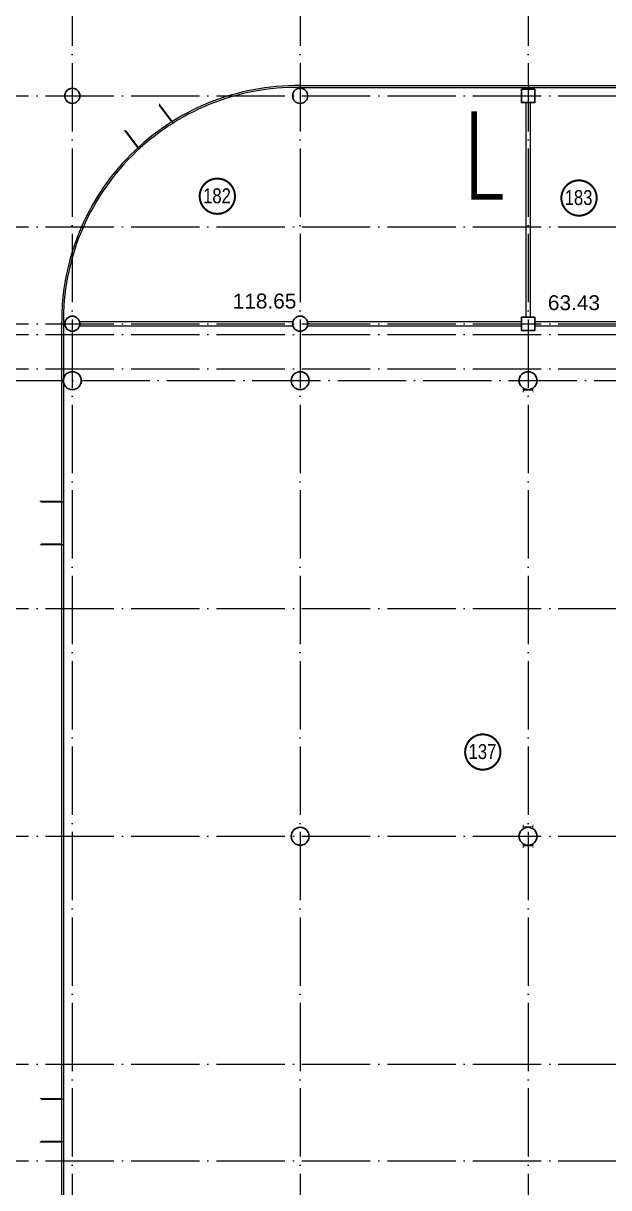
# Model space of a CAD drawing. Extents: x -4497 to 351150, y -50 to 322254.
# Drawn here: x 229048 to 249601, y 161747 to 202636 of the extents above; entities that cross this region are included whole.
import ezdxf
from ezdxf.enums import TextEntityAlignment as Align

# ---------------------------------------------------------------- set-up
doc = ezdxf.new("R2010")
doc.units = 0
doc.header["$LTSCALE"] = 100
doc.linetypes.add('ACAD_ISO04W100', pattern=[30, 24, -3, 0, -3])
for name, color, linetype in [('axis', 40, 'CONTINUOUS'), ('COLON', 5, 'CONTINUOUS'), ('EEE', 7, 'CONTINUOUS'), ('GKL', 5, 'CONTINUOUS'), ('Glass', 4, 'CONTINUOUS'), ('S', 2, 'CONTINUOUS'), ('WALL', 7, 'CONTINUOUS')]:
    doc.layers.add(name, color=color, linetype=linetype)
doc.styles.add('ARIEL-17.5', font='arial.ttf', dxfattribs={"height": 15})

# ---------------------------------------------------------------- blocks, each defined once
blk = doc.blocks.new('A$C7B900E4F')
at = {"layer": 'COLON', "const_width": 20, "flags": 128}
for points in [[(248, -165), (248, -310)], [(252, -165), (248, -165)], [(248, -310), (252, -310)], [(258, -171), (263, -221)], [(258, -305), (263, -254)], [(580, -234), (276, -234)], [(580, -241), (276, -241)], [(599, -171), (594, -221)], [(599, -305), (594, -254)], [(605, -165), (608, -165)], [(608, -310), (605, -310)], [(608, -165), (608, -310)]]:
    blk.add_lwpolyline(points, dxfattribs=at)
for points in [[(258, -171, 0.388879), (252, -165)], [(252, -310, 0.388879), (258, -305)], [(263, -221, 0.388879), (276, -234)], [(276, -241, 0.388879), (263, -254)], [(594, -221, -0.388879), (580, -234)], [(580, -241, -0.388879), (594, -254)], [(599, -171, -0.388879), (605, -165)], [(605, -310, -0.388879), (599, -305)]]:
    blk.add_lwpolyline(points, format="xyb", dxfattribs=at)
blk = doc.blocks.new('A$C584E3954')
at = {"layer": 'Glass', "linetype": 'Continuous'}
for p, q in [((-885, -1234), (-885, -1174)), ((615, -1234), (615, -1174))]:
    blk.add_line(p, q, dxfattribs=at)
blk.add_lwpolyline([(615, -1234, 70, 70, 0), (615, -1984, 0, 0, 0), (-135, -1234, 0, 0, 0), (-885, -1984, 70, 70, 0), (-885, -1234, 70, 70, 0)], format="xyseb", dxfattribs=at)

msp = doc.modelspace()

# ---------------------------------------------------------------- linework, layer by layer
at = {"layer": 'axis', "linetype": 'ACAD_ISO04W100'}
for p, q in [((230769.3, 318243.4), (230769.3, 84615.2)), ((238769.3, 318243.4), (238769.3, 84615.2)), ((246769.3, 318243.4), (246769.3, 84615.2)), ((-1176.8, 200087.2), (274434.3, 200087.2)), ((-1176.8, 195487.2), (275749.3, 195487.2)), ((-1176.8, 192087.2), (272433.1, 192087.2)), ((-1176.8, 191702.2), (272433.1, 191702.2)), ((-1176.8, 190502.2), (272433.1, 190502.2)), ((183084.3, 190087.2), (272433.1, 190087.2)), ((-1176.8, 182087.2), (272433.1, 182087.2)), ((-1176.8, 174087.2), (272433.1, 174087.2)), ((-1176.8, 166087.2), (272433.1, 166087.2)), ((-1176.8, 162687.2), (272433.1, 162687.2))]:
    msp.add_line(p, q, dxfattribs=at)
at = {"layer": 'COLON', "lineweight": 30}
for points in [[(230504.3, 200087.2, 1), (231034.3, 200087.2, 1)], [(238504.3, 200087.2, 1), (239034.3, 200087.2, 1)], [(230504.3, 192087.2, 1), (231034.3, 192087.2, 1)], [(238504.3, 192087.2, 1), (239034.3, 192087.2, 1)]]:
    msp.add_lwpolyline(points, format="xyb", close=True, dxfattribs=at)
at = {"layer": 'COLON', "color": 3, "lineweight": 30, "flags": 128}
for points in [[(246534.3, 200322.2), (247004.3, 200322.2), (247004.3, 199852.2), (246534.3, 199852.2), (246534.3, 200322.2)], [(246534.3, 192322.2), (247004.3, 192322.2), (247004.3, 191852.2), (246534.3, 191852.2), (246534.3, 192322.2)]]:
    msp.add_lwpolyline(points, dxfattribs=at)
at = {"layer": 'COLON', "color": 2, "lineweight": 30}
for points in [[(230454.3, 190087.2, 1), (231084.3, 190087.2, 1)], [(238454.3, 190087.2, 1), (239084.3, 190087.2, 1)], [(238454.3, 174087.2, 1), (239084.3, 174087.2, 1)]]:
    msp.add_lwpolyline(points, format="xyb", close=True, dxfattribs=at)
at = {"layer": 'COLON', "color": 5, "lineweight": 30}
for points in [[(246454.3, 190087.2, 1), (247084.3, 190087.2, 1)], [(246454.3, 174087.2, 1), (247084.3, 174087.2, 1)]]:
    msp.add_lwpolyline(points, format="xyb", close=True, dxfattribs=at)
at = {"layer": 'EEE', "linetype": 'Continuous', "const_width": 70}
for points in [[(235240.2, 196563.6, 1), (236479.4, 196563.6, 1)], [(244560.2, 177045.8, 1), (245799.3, 177045.8, 1)]]:
    msp.add_lwpolyline(points, format="xyb", close=True, dxfattribs=at)
at = {"layer": 'EEE', "linetype": 'Continuous'}
msp.add_lwpolyline([(247939.5, 196500.2, 70, 70, 1), (249178.6, 196500.2, 70, 70, 1)], format="xyseb", close=True, dxfattribs=at)
at = {"layer": 'GKL', "flags": 128}
for points in [[(246694.3, 199833), (246694.3, 192341.3)], [(246844.3, 199833), (246844.3, 192341.3)], [(231023.5, 192162.2), (238515.1, 192162.2)], [(231023.5, 192012.2), (238515.1, 192012.2)], [(239023.5, 192162.2), (246515.1, 192162.2)], [(239023.5, 192012.2), (246515.1, 192012.2)], [(247023.5, 192162.2), (254534.3, 192162.2)], [(247023.5, 192012.2), (254534.3, 192012.2)]]:
    msp.add_lwpolyline(points, dxfattribs=at)
at = {"layer": 'Glass', "linetype": 'Continuous'}
for p, q in [((238769.3, 200447.2), (254959.2, 200447.2)), ((238769.3, 200387.2), (254959.2, 200387.2))]:
    msp.add_line(p, q, dxfattribs=at)
at = {"layer": 'Glass'}
msp.add_line((230454.3, 192087.2), (230454.3, 181837.2), dxfattribs=at)
for points in [[(238769.3, 200447.2, 0.4206588), (230394.6, 192087.2, 0.4215658)], [(238769.3, 200387.2, 0.4207057), (230454.6, 192087.2, 0.4206349)]]:
    msp.add_lwpolyline(points, format="xyb", dxfattribs=at)
for points in [[(230394.3, 192087.2), (230394.3, 126412.2)], [(230454.3, 192087.2), (230454.3, 126352.2)]]:
    msp.add_lwpolyline(points, dxfattribs=at)
at = {"layer": 'WALL', "color": 255, "flags": 128}
msp.add_lwpolyline([(245878.7, 196547.2, 200, 200, 0), (244878.7, 196547.2, 200, 200, 0), (244878.7, 199547.2, 0, 0, 0)], format="xyseb", dxfattribs=at)

# ---------------------------------------------------------------- block references
at = {"layer": 'COLON', "lineweight": 30}
for p in [(246341, 189990), (246341, 174659.6), (246341, 173990)]:
    msp.add_blockref('A$C7B900E4F', p, dxfattribs=at)
at = {"layer": 'Glass', "xscale": -1, "rotation": 217.0856330486623}
msp.add_blockref('A$C584E3954', (234518.3, 197829.7), dxfattribs=at)
at = {"layer": 'Glass', "rotation": 270}
for p in [(231628.6, 184951.7), (231628.6, 163980)]:
    msp.add_blockref('A$C584E3954', p, dxfattribs=at)

# ---------------------------------------------------------------- texts
at = {"layer": 'EEE', "linetype": 'Continuous', "lineweight": 20, "style": 'ARIEL-17.5', "width": 0.8}
for s, p in [('182', (235848.6, 196580.3)), ('137', (245168.5, 177062.5))]:
    msp.add_text(s, height=523.25, dxfattribs=at).set_placement(p, align=Align.MIDDLE)
at = {"layer": 'EEE', "linetype": 'Continuous', "style": 'ARIEL-17.5', "width": 0.8}
msp.add_text('183', height=523.25, dxfattribs=at).set_placement((248542.7, 196516.9), align=Align.MIDDLE)
at = {"layer": 'S', "linetype": 'Continuous', "lineweight": 20, "style": 'ARIEL-17.5'}
for s, p in [('118.65', (237517.8, 192620.2)), ('63.43', (248380.7, 192563))]:
    msp.add_text(s, height=523.25, dxfattribs=at).set_placement(p, align=Align.CENTER)

doc.saveas('drawing.dxf')
